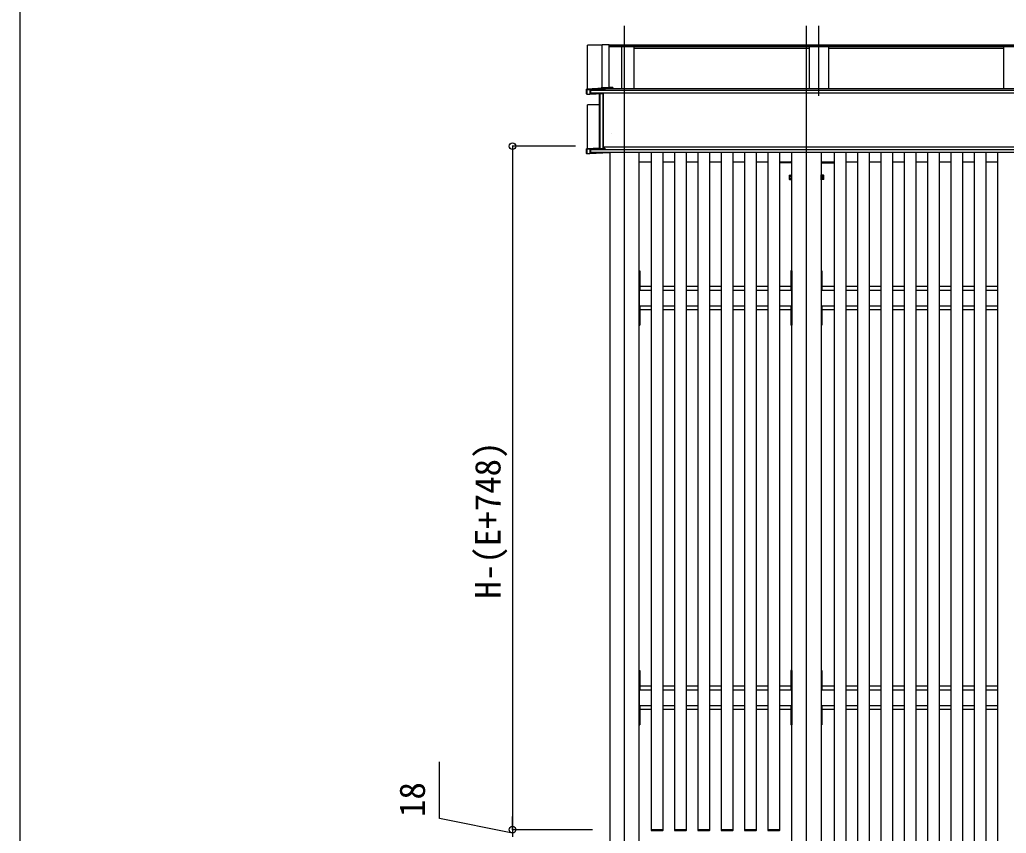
# Model space of a CAD drawing. Units: millimetres, scale not verified. Extents: x -6125 to 6125, y -9097 to 9042.
# Drawn here: x -6125 to -3589, y 4482 to 6573 of the extents above; entities that cross this region are included whole.
import ezdxf
from ezdxf.enums import TextEntityAlignment as Align

# ---------------------------------------------------------------- set-up
doc = ezdxf.new("R2010")
doc.units = ezdxf.units.MM
doc.header["$LTSCALE"] = 50
for name, color, linetype in [('0-3_YKK_12', 2, 'Continuous'), ('0-4_YKK_A1', 4, 'Continuous'), ('0-5_YKK_D', 6, 'Continuous'), ('0-6_YKK_ZWAK', 7, 'Continuous')]:
    doc.layers.add(name, color=color, linetype=linetype)
doc.styles.add('ＭＳ ゴシック', font='')
doc.styles.get('ＭＳ ゴシック').set_extended_font_data('MS Gothic')

msp = doc.modelspace()

# ---------------------------------------------------------------- linework, layer by layer
at = {"layer": '0-3_YKK_12'}
for p, q in [((-4570.71, 3003.31), (-4570.71, 6557.91)), ((-4570.71, 6377.78), (-4570.71, 6557.91)), ((-4102.71, 3003.31), (-4102.71, 6557.91)), ((-4070.71, 6377.78), (-4070.71, 6557.91))]:
    msp.add_line(p, q, dxfattribs=at)
at = {"layer": '0-4_YKK_A1'}
for p, q in [((-4627.71, 6507.91), (-4665.21, 6507.91)), ((-4665.21, 6395.22), (-4665.21, 6507.91)), ((-4627.71, 6509.45), (-4610.21, 6509.45)), ((-4627.71, 6398.58), (-4627.71, 6509.45)), ((-4610.21, 6399.35), (-4610.21, 6509.45)), ((-531.21, 6507.93), (-4610.21, 6507.93)), ((-531.21, 6505.54), (-4610.21, 6505.54)), ((-531.21, 6504.05), (-4610.21, 6504.05)), ((-4577.01, 6396.14), (-4577.01, 6504.05)), ((-4545.71, 6396.14), (-4545.71, 6504.05)), ((-4095.71, 6499.61), (-4545.71, 6499.61)), ((-4095.71, 6504.05), (-4095.71, 6396.14)), ((-4045.71, 6504.05), (-4045.71, 6396.14)), ((-3595.71, 6499.61), (-4045.71, 6499.61)), ((-3595.71, 6504.05), (-3595.71, 6396.14)), ((-4638.69, 6396.61), (-4667.71, 6395.09)), ((-4667.71, 6395.09), (-4667.19, 6394.49)), ((-4667.19, 6394.49), (-4659.22, 6394.35)), ((-4659.22, 6394.35), (-4621.72, 6396.31)), ((-4659.22, 6394.35), (-4659.22, 6382.46)), ((-4657.28, 6384.5), (-4657.28, 6392.01)), ((-484.13, 6391.69), (-4657.28, 6391.71)), ((-4656.98, 6392.33), (-4620.72, 6394.22)), ((-4630.21, 6396.83), (-4638.69, 6396.61)), ((-4630.21, 6396.46), (-4638.69, 6396.61)), ((-4630.13, 6398.48), (-4630.21, 6398.1)), ((-4630.21, 6398.1), (-4621.72, 6398.1)), ((-4630.21, 6398.1), (-4630.21, 6396.46)), ((-4621.72, 6396.31), (-4630.21, 6396.46)), ((-4608.71, 6399.41), (-4630.13, 6398.48)), ((-4621.72, 6398.1), (-4621.72, 6396.31)), ((-4620.72, 6395.66), (-4601.07, 6396.69)), ((-4620.72, 6395.66), (-4620.72, 6394.22)), ((-529.85, 6396.14), (-4611.56, 6396.14)), ((-4608.71, 6399.41), (-4607.71, 6399.41)), ((-4607.71, 6399.09), (-4607.71, 6399.41)), ((-4600.22, 6399.09), (-4607.71, 6399.09)), ((-4601.07, 6396.69), (-4601.07, 6396.14)), ((-4600.22, 6399.09), (-4600.22, 6399.04)), ((-4667.19, 6382.32), (-4659.22, 6382.46)), ((-4659.22, 6382.46), (-4626.22, 6384.18)), ((-484.13, 6384.8), (-4657.28, 6384.8)), ((-4657.02, 6384.21), (-4656.98, 6384.21)), ((-4645.7, 6384.8), (-4656.98, 6384.21)), ((-4634.71, 6243.52), (-4634.71, 6383.74)), ((-4634.19, 6383.77), (-4634.19, 6242.92)), ((-4626.22, 6384.18), (-4626.22, 6242.78)), ((-4624.28, 6243.42), (-4624.28, 6383.75)), ((-4608.21, 6385.18), (-4533.21, 6385.18)), ((-4665.21, 6241.93), (-4665.21, 6354.95)), ((-4634.71, 6354.95), (-4665.21, 6354.95)), ((-4603.42, 6281.9), (-4603.42, 6281.84)), ((-4634.71, 6243.52), (-4667.71, 6241.8)), ((-4667.19, 6241.2), (-4667.71, 6241.8)), ((-4667.19, 6241.2), (-4659.22, 6241.06)), ((-4626.22, 6242.78), (-4659.22, 6241.06)), ((-4659.22, 6241.06), (-4659.22, 6228.87)), ((-4657.28, 6231.77), (-4657.28, 6239.22)), ((-484.13, 6238.9), (-4657.28, 6238.9)), ((-4656.98, 6239.53), (-4620.72, 6241.43)), ((-4634.19, 6242.92), (-4634.71, 6243.52)), ((-4634.19, 6242.92), (-4626.22, 6242.78)), ((-517.13, 6245.72), (-4624.28, 6245.72)), ((-4620.72, 6243.31), (-4624.27, 6243.34)), ((-4620.72, 6243.31), (-4624.27, 6243.34)), ((-4624.02, 6243.13), (-4623.98, 6243.13)), ((-4620.72, 6243.31), (-4620.72, 6243.28)), ((-4659.22, 6228.87), (-4667.19, 6228.87)), ((-484.13, 6232.01), (-4657.28, 6232.01)), ((-4657.02, 6231.48), (-4656.98, 6231.48)), ((-4646.88, 6232.01), (-4656.98, 6231.48)), ((-4608.21, 6232.01), (-4608.21, 3466.81)), ((-4533.21, 6232.01), (-4533.21, 3466.81)), ((-4501.71, 6232.01), (-4501.71, 4491.31)), ((-4471.71, 6232.01), (-4471.71, 4491.31)), ((-4441.71, 6232.01), (-4441.71, 4491.31)), ((-4411.71, 6232.01), (-4411.71, 4491.31)), ((-4381.71, 6232.01), (-4381.71, 4491.31)), ((-4351.71, 6232.01), (-4351.71, 4491.31)), ((-4321.71, 6232.01), (-4321.71, 4491.31)), ((-4291.71, 6232.01), (-4291.71, 4491.31)), ((-4261.71, 6232.01), (-4261.71, 4491.31)), ((-4231.71, 6232.01), (-4231.71, 4491.31)), ((-4201.71, 6232.01), (-4201.71, 4491.31)), ((-4171.71, 6232.01), (-4171.71, 4491.31)), ((-4140.21, 3466.74), (-4140.21, 6232.01)), ((-4065.21, 6232.01), (-4065.21, 3466.81)), ((-4031.71, 6232.01), (-4031.71, 3453.31)), ((-4001.71, 6232.01), (-4001.71, 3453.31)), ((-3971.71, 6232.01), (-3971.71, 3453.31)), ((-3941.71, 6232.01), (-3941.71, 3453.31)), ((-3911.71, 6232.01), (-3911.71, 3453.31)), ((-3881.71, 6232.01), (-3881.71, 3453.31)), ((-3851.71, 6232.01), (-3851.71, 3453.31)), ((-3821.71, 6232.01), (-3821.71, 3453.31)), ((-3791.71, 6232.01), (-3791.71, 3453.31)), ((-3761.71, 6232.01), (-3761.71, 3453.31)), ((-3731.71, 6232.01), (-3731.71, 3453.31)), ((-3701.71, 6232.01), (-3701.71, 3453.31)), ((-3671.71, 6232.01), (-3671.71, 3453.31)), ((-3641.71, 6232.01), (-3641.71, 3453.31)), ((-3611.71, 6232.01), (-3611.71, 3453.31)), ((-4533.21, 6208.31), (-4501.71, 6208.31)), ((-4471.71, 6208.31), (-4441.71, 6208.31)), ((-4411.71, 6208.31), (-4381.71, 6208.31)), ((-4351.71, 6208.31), (-4321.71, 6208.31)), ((-4291.71, 6208.31), (-4261.71, 6208.31)), ((-4231.71, 6208.31), (-4201.71, 6208.31)), ((-4171.71, 6208.31), (-4141.21, 6208.31)), ((-4140.21, 6205.31), (-4171.71, 6205.31)), ((-4140.21, 6208.31), (-4142.71, 6208.31)), ((-4065.21, 6208.31), (-4031.71, 6208.31)), ((-4065.21, 6205.31), (-4031.71, 6205.31)), ((-4001.71, 6208.31), (-3971.71, 6208.31)), ((-3941.71, 6208.31), (-3911.71, 6208.31)), ((-3881.71, 6208.31), (-3851.71, 6208.31)), ((-3821.71, 6208.31), (-3791.71, 6208.31)), ((-3761.71, 6208.31), (-3731.71, 6208.31)), ((-3701.71, 6208.31), (-3671.71, 6208.31)), ((-3641.71, 6208.31), (-3611.71, 6208.31)), ((-4147.01, 6173.31), (-4146.56, 6174.08)), ((-4147.01, 6173.31), (-4147.01, 6163.31)), ((-4147.01, 6163.31), (-4146.56, 6162.54)), ((-4146.56, 6174.08), (-4143.01, 6174.08)), ((-4146.56, 6171.2), (-4143.01, 6171.2)), ((-4146.56, 6165.42), (-4143.01, 6165.42)), ((-4146.56, 6162.54), (-4143.01, 6162.54)), ((-4143.01, 6174.08), (-4143.01, 6162.54)), ((-4141.81, 6174.01), (-4143.01, 6174.01)), ((-4143.01, 6174.01), (-4143.01, 6162.61)), ((-4143.01, 6162.61), (-4141.81, 6162.61)), ((-4141.81, 6162.61), (-4141.81, 6174.01)), ((-4063.61, 6174.01), (-4062.41, 6174.01)), ((-4063.61, 6162.61), (-4063.61, 6174.01)), ((-4062.41, 6162.61), (-4063.61, 6162.61)), ((-4062.41, 6174.08), (-4062.41, 6162.54)), ((-4058.85, 6174.08), (-4062.41, 6174.08)), ((-4062.41, 6174.01), (-4062.41, 6162.61)), ((-4058.85, 6171.2), (-4062.41, 6171.2)), ((-4058.85, 6165.42), (-4062.41, 6165.42)), ((-4058.85, 6162.54), (-4062.41, 6162.54)), ((-4058.41, 6173.31), (-4058.85, 6174.08)), ((-4058.41, 6163.31), (-4058.85, 6162.54)), ((-4058.41, 6173.31), (-4058.41, 6163.31)), ((-4530.71, 5888.31), (-4501.71, 5888.31)), ((-4471.71, 5888.31), (-4441.71, 5888.31)), ((-4411.71, 5888.31), (-4381.71, 5888.31)), ((-4351.71, 5888.31), (-4321.71, 5888.31)), ((-4291.71, 5888.31), (-4261.71, 5888.31)), ((-4231.71, 5888.31), (-4201.71, 5888.31)), ((-4171.71, 5888.31), (-4142.71, 5888.31)), ((-4062.71, 5888.31), (-4031.71, 5888.31)), ((-4001.71, 5888.31), (-3971.71, 5888.31)), ((-3941.71, 5888.31), (-3911.71, 5888.31)), ((-3881.71, 5888.31), (-3851.71, 5888.31)), ((-3821.71, 5888.31), (-3791.71, 5888.31)), ((-3761.71, 5888.31), (-3731.71, 5888.31)), ((-3701.71, 5888.31), (-3671.71, 5888.31)), ((-3641.71, 5888.31), (-3611.71, 5888.31)), ((-4532.71, 5878.31), (-4501.71, 5878.31)), ((-4532.71, 5878.31), (-4532.71, 5838.31)), ((-4471.71, 5878.31), (-4441.71, 5878.31)), ((-4411.71, 5878.31), (-4381.71, 5878.31)), ((-4351.71, 5878.31), (-4321.71, 5878.31)), ((-4291.71, 5878.31), (-4261.71, 5878.31)), ((-4231.71, 5878.31), (-4201.71, 5878.31)), ((-4171.71, 5878.31), (-4140.71, 5878.31)), ((-4140.71, 5878.31), (-4140.71, 5838.31)), ((-4065.21, 5878.31), (-4031.71, 5878.31)), ((-4001.71, 5878.31), (-3971.71, 5878.31)), ((-3941.71, 5878.31), (-3911.71, 5878.31)), ((-3881.71, 5878.31), (-3851.71, 5878.31)), ((-3821.71, 5878.31), (-3791.71, 5878.31)), ((-3761.71, 5878.31), (-3731.71, 5878.31)), ((-3701.71, 5878.31), (-3671.71, 5878.31)), ((-3641.71, 5878.31), (-3611.71, 5878.31)), ((-4532.71, 5838.31), (-4501.71, 5838.31)), ((-4530.71, 5838.31), (-4530.71, 5788.31)), ((-4471.71, 5838.31), (-4441.71, 5838.31)), ((-4411.71, 5838.31), (-4381.71, 5838.31)), ((-4351.71, 5838.31), (-4321.71, 5838.31)), ((-4291.71, 5838.31), (-4261.71, 5838.31)), ((-4231.71, 5838.31), (-4201.71, 5838.31)), ((-4171.71, 5838.31), (-4140.71, 5838.31)), ((-4142.71, 5838.31), (-4142.71, 5788.31)), ((-4065.21, 5838.31), (-4031.71, 5838.31)), ((-4062.71, 5838.31), (-4062.71, 5788.31)), ((-4001.71, 5838.31), (-3971.71, 5838.31)), ((-3941.71, 5838.31), (-3911.71, 5838.31)), ((-3881.71, 5838.31), (-3851.71, 5838.31)), ((-3821.71, 5838.31), (-3791.71, 5838.31)), ((-3761.71, 5838.31), (-3731.71, 5838.31)), ((-3701.71, 5838.31), (-3671.71, 5838.31)), ((-3641.71, 5838.31), (-3611.71, 5838.31)), ((-4530.71, 5828.31), (-4501.71, 5828.31)), ((-4471.71, 5828.31), (-4441.71, 5828.31)), ((-4411.71, 5828.31), (-4381.71, 5828.31)), ((-4351.71, 5828.31), (-4321.71, 5828.31)), ((-4291.71, 5828.31), (-4261.71, 5828.31)), ((-4231.71, 5828.31), (-4201.71, 5828.31)), ((-4171.71, 5828.31), (-4142.71, 5828.31)), ((-4062.71, 5828.31), (-4031.71, 5828.31)), ((-4001.71, 5828.31), (-3971.71, 5828.31)), ((-3941.71, 5828.31), (-3911.71, 5828.31)), ((-3881.71, 5828.31), (-3851.71, 5828.31)), ((-3821.71, 5828.31), (-3791.71, 5828.31)), ((-3761.71, 5828.31), (-3731.71, 5828.31)), ((-3701.71, 5828.31), (-3671.71, 5828.31)), ((-3641.71, 5828.31), (-3611.71, 5828.31)), ((-4532.71, 4850.81), (-4501.71, 4850.81)), ((-4532.71, 4850.81), (-4532.71, 4810.81)), ((-4530.71, 4860.81), (-4501.71, 4860.81)), ((-4471.71, 4860.81), (-4441.71, 4860.81)), ((-4471.71, 4850.81), (-4441.71, 4850.81)), ((-4411.71, 4860.81), (-4381.71, 4860.81)), ((-4411.71, 4850.81), (-4381.71, 4850.81)), ((-4351.71, 4860.81), (-4321.71, 4860.81)), ((-4351.71, 4850.81), (-4321.71, 4850.81)), ((-4291.71, 4860.81), (-4261.71, 4860.81)), ((-4291.71, 4850.81), (-4261.71, 4850.81)), ((-4231.71, 4860.81), (-4201.71, 4860.81)), ((-4231.71, 4850.81), (-4201.71, 4850.81)), ((-4171.71, 4860.81), (-4142.71, 4860.81)), ((-4171.71, 4850.81), (-4140.71, 4850.81)), ((-4140.71, 4850.81), (-4140.71, 4810.81)), ((-4065.21, 4850.81), (-4031.71, 4850.81)), ((-4062.71, 4860.81), (-4031.71, 4860.81)), ((-4001.71, 4860.81), (-3971.71, 4860.81)), ((-4001.71, 4850.81), (-3971.71, 4850.81)), ((-3941.71, 4860.81), (-3911.71, 4860.81)), ((-3941.71, 4850.81), (-3911.71, 4850.81)), ((-3881.71, 4860.81), (-3851.71, 4860.81)), ((-3881.71, 4850.81), (-3851.71, 4850.81)), ((-3821.71, 4860.81), (-3791.71, 4860.81)), ((-3821.71, 4850.81), (-3791.71, 4850.81)), ((-3761.71, 4860.81), (-3731.71, 4860.81)), ((-3761.71, 4850.81), (-3731.71, 4850.81)), ((-3701.71, 4860.81), (-3671.71, 4860.81)), ((-3701.71, 4850.81), (-3671.71, 4850.81)), ((-3641.71, 4860.81), (-3611.71, 4860.81)), ((-3641.71, 4850.81), (-3611.71, 4850.81)), ((-4532.71, 4810.81), (-4501.71, 4810.81)), ((-4530.71, 4810.81), (-4530.71, 4760.81)), ((-4530.71, 4800.81), (-4501.71, 4800.81)), ((-4471.71, 4810.81), (-4441.71, 4810.81)), ((-4471.71, 4800.81), (-4441.71, 4800.81)), ((-4411.71, 4810.81), (-4381.71, 4810.81)), ((-4411.71, 4800.81), (-4381.71, 4800.81)), ((-4351.71, 4810.81), (-4321.71, 4810.81)), ((-4351.71, 4800.81), (-4321.71, 4800.81)), ((-4291.71, 4810.81), (-4261.71, 4810.81)), ((-4291.71, 4800.81), (-4261.71, 4800.81)), ((-4231.71, 4810.81), (-4201.71, 4810.81)), ((-4231.71, 4800.81), (-4201.71, 4800.81)), ((-4171.71, 4810.81), (-4140.71, 4810.81)), ((-4171.71, 4800.81), (-4142.71, 4800.81)), ((-4142.71, 4810.81), (-4142.71, 4760.81)), ((-4065.21, 4810.81), (-4031.71, 4810.81)), ((-4062.71, 4810.81), (-4062.71, 4760.81)), ((-4062.71, 4800.81), (-4031.71, 4800.81)), ((-4001.71, 4810.81), (-3971.71, 4810.81)), ((-4001.71, 4800.81), (-3971.71, 4800.81)), ((-3941.71, 4810.81), (-3911.71, 4810.81)), ((-3941.71, 4800.81), (-3911.71, 4800.81)), ((-3881.71, 4810.81), (-3851.71, 4810.81)), ((-3881.71, 4800.81), (-3851.71, 4800.81)), ((-3821.71, 4810.81), (-3791.71, 4810.81)), ((-3821.71, 4800.81), (-3791.71, 4800.81)), ((-3761.71, 4810.81), (-3731.71, 4810.81)), ((-3761.71, 4800.81), (-3731.71, 4800.81)), ((-3701.71, 4810.81), (-3671.71, 4810.81)), ((-3701.71, 4800.81), (-3671.71, 4800.81)), ((-3641.71, 4810.81), (-3611.71, 4810.81)), ((-3641.71, 4800.81), (-3611.71, 4800.81)), ((-4502.21, 4491.31), (-4502.11, 4489.75)), ((-4501.21, 4491.31), (-4502.21, 4491.31)), ((-4472.2, 4491.31), (-4501.21, 4491.31)), ((-4501.11, 4488.81), (-4472.3, 4488.81)), ((-4442.21, 4491.31), (-4442.11, 4489.75)), ((-4441.21, 4491.31), (-4442.21, 4491.31)), ((-4412.21, 4491.31), (-4441.21, 4491.31)), ((-4441.11, 4488.81), (-4412.3, 4488.81)), ((-4382.21, 4491.31), (-4382.11, 4489.75)), ((-4381.21, 4491.31), (-4382.21, 4491.31)), ((-4352.21, 4491.31), (-4381.21, 4491.31)), ((-4381.11, 4488.81), (-4352.3, 4488.81)), ((-4322.21, 4491.31), (-4322.11, 4489.75)), ((-4321.21, 4491.31), (-4322.21, 4491.31)), ((-4292.21, 4491.31), (-4321.21, 4491.31)), ((-4321.11, 4488.81), (-4292.3, 4488.81)), ((-4262.21, 4491.31), (-4262.11, 4489.75)), ((-4261.21, 4491.31), (-4262.21, 4491.31)), ((-4232.21, 4491.31), (-4261.21, 4491.31)), ((-4261.11, 4488.81), (-4232.3, 4488.81)), ((-4202.21, 4491.31), (-4202.11, 4489.75)), ((-4201.21, 4491.31), (-4202.21, 4491.31)), ((-4172.21, 4491.31), (-4201.21, 4491.31)), ((-4201.11, 4488.81), (-4172.3, 4488.81))]:
    msp.add_line(p, q, dxfattribs=at)
for points in [[(-4667.19, 6394.49), (-4667.19, 6382.32), (-4667.71, 6382.6), (-4667.71, 6395.09)], [(-4621.72, 6398.1), (-4600.22, 6399.04), (-4600.22, 6396.14)], [(-4620.72, 6384.8), (-4620.72, 6384.27), (-4623.98, 6384.07)], [(-4667.19, 6241.2), (-4667.19, 6228.87), (-4667.71, 6229.31), (-4667.71, 6241.8)], [(-4623.98, 6243.13), (-4620.72, 6243.28), (-4620.72, 6241.43)], [(-4610.22, 6232.01), (-4610.22, 6231.43), (-4659.22, 6228.87)], [(-4533.21, 5928.31), (-4530.71, 5928.31), (-4530.71, 5878.31)], [(-4533.21, 5928.31), (-4533.21, 5788.31), (-4530.71, 5788.31)], [(-4140.21, 5928.31), (-4142.71, 5928.31), (-4142.71, 5878.31)], [(-4140.21, 5928.31), (-4140.21, 5788.31), (-4142.71, 5788.31)], [(-4065.21, 5928.31), (-4062.71, 5928.31), (-4062.71, 5878.31)], [(-4065.21, 5928.31), (-4065.21, 5788.31), (-4062.71, 5788.31)], [(-4533.21, 4900.81), (-4530.71, 4900.81), (-4530.71, 4850.81)], [(-4533.21, 4900.81), (-4533.21, 4760.81), (-4530.71, 4760.81)], [(-4140.21, 4900.81), (-4142.71, 4900.81), (-4142.71, 4850.81)], [(-4140.21, 4900.81), (-4140.21, 4760.81), (-4142.71, 4760.81)], [(-4065.21, 4900.81), (-4062.71, 4900.81), (-4062.71, 4850.81)], [(-4065.21, 4900.81), (-4065.21, 4760.81), (-4062.71, 4760.81)], [(-4471.3, 4489.75), (-4471.21, 4491.31), (-4472.2, 4491.31)], [(-4411.3, 4489.75), (-4411.21, 4491.31), (-4412.21, 4491.31)], [(-4351.3, 4489.75), (-4351.21, 4491.31), (-4352.21, 4491.31)], [(-4291.3, 4489.75), (-4291.21, 4491.31), (-4292.21, 4491.31)], [(-4231.3, 4489.75), (-4231.21, 4491.31), (-4232.21, 4491.31)], [(-4171.3, 4489.75), (-4171.21, 4491.31), (-4172.21, 4491.31)]]:
    msp.add_lwpolyline(points, dxfattribs=at)
for points in [[(-4140.21, 6162.06), (-4140.21, 6174.56), (-4141.81, 6174.56), (-4141.81, 6162.06)], [(-4065.21, 6162.06), (-4065.21, 6174.56), (-4063.61, 6174.56), (-4063.61, 6162.06)]]:
    msp.add_lwpolyline(points, close=True, dxfattribs=at)
for centre, radius, start, end in [((-4144.45, 6172.64), 2.56, 145.61708, 214.38292), ((-4144.45, 6163.98), 2.56, 145.61708, 214.38292), ((-4137.45, 6168.31), 9.55, 162.41276, 197.58724), ((-4060.96, 6172.64), 2.56, 325.61708, 34.38292), ((-4067.96, 6168.31), 9.55, 342.41276, 17.58724), ((-4060.96, 6163.98), 2.56, 325.61708, 34.38292), ((-4501.11, 4489.81), 1, 183.5, 270), ((-4472.3, 4489.81), 1, 270, 356.5), ((-4441.11, 4489.81), 1, 183.5, 270), ((-4412.3, 4489.81), 1, 270, 356.5), ((-4381.11, 4489.81), 1, 183.5, 270), ((-4352.3, 4489.81), 1, 270, 356.5), ((-4321.11, 4489.81), 1, 183.5, 270), ((-4292.3, 4489.81), 1, 270, 356.5), ((-4261.11, 4489.81), 1, 183.5, 270), ((-4232.3, 4489.81), 1, 270, 356.5), ((-4201.11, 4489.81), 1, 183.5, 270), ((-4172.3, 4489.81), 1, 270, 356.5)]:
    msp.add_arc(centre, radius, start, end, dxfattribs=at)
for centre, major_axis, ratio, start_param, end_param in [((-4656.98, 6392.03), (0.201, 0.233), 0.940582, 0.732081, 2.3115275), ((-4656.98, 6384.51), (0.195, 0.235), 0.956886, 2.2836504, 3.8630969), ((-4623.98, 6383.77), (0.201, 0.233), 0.940653, 0.7407203, 2.3114405), ((-4656.98, 6239.24), (0.201, 0.233), 0.940582, 0.732081, 2.3115275), ((-4623.98, 6243.43), (0.195, 0.235), 0.956815, 2.2838186, 3.8545388), ((-4656.98, 6231.78), (0.198, 0.234), 0.948716, 2.2998762, 3.8706726)]:
    msp.add_ellipse(centre, major_axis=major_axis, ratio=ratio, start_param=start_param, end_param=end_param, dxfattribs=at)
at = {"layer": '0-5_YKK_D'}
for p, q in [((-4696.21, 6248.31), (-4859.21, 6248.31)), ((-4858.21, 6248.31), (-4858.21, 4491.31)), ((-4858.21, 4491.31), (-4858.21, 4525.31)), ((-4652.47, 4491.31), (-4859.21, 4491.31)), ((-4653.47, 4491.31), (-4859.21, 4491.31)), ((-4858.21, 4491.31), (-4858.21, 4473.31)), ((-4858.21, 4491.31), (-4858.21, 4473.31))]:
    msp.add_line(p, q, dxfattribs=at)
msp.add_lwpolyline([(-4858.21, 4482.31), (-5045.85, 4520.07), (-5045.85, 4666.04)], dxfattribs=at)
for centre in [(-4858.21, 6248.31), (-4858.21, 4491.31), (-4858.21, 4491.31)]:
    msp.add_circle(centre, 8.5, dxfattribs=at)
at = {"layer": '0-6_YKK_ZWAK'}
msp.add_line((-6125, 8752.6), (-6125, -9097.4), dxfattribs=at)

# ---------------------------------------------------------------- texts
at = {"layer": '0-5_YKK_D', "style": 'ＭＳ ゴシック'}
for s, p in [('H-(E+748)', (-4869.24, 5085.23)), ('18', (-5063.35, 4523.77))]:
    msp.add_text(s, height=65.98, rotation=90, dxfattribs=at).set_placement(p, align=Align.BOTTOM_LEFT)

doc.saveas('drawing.dxf')
